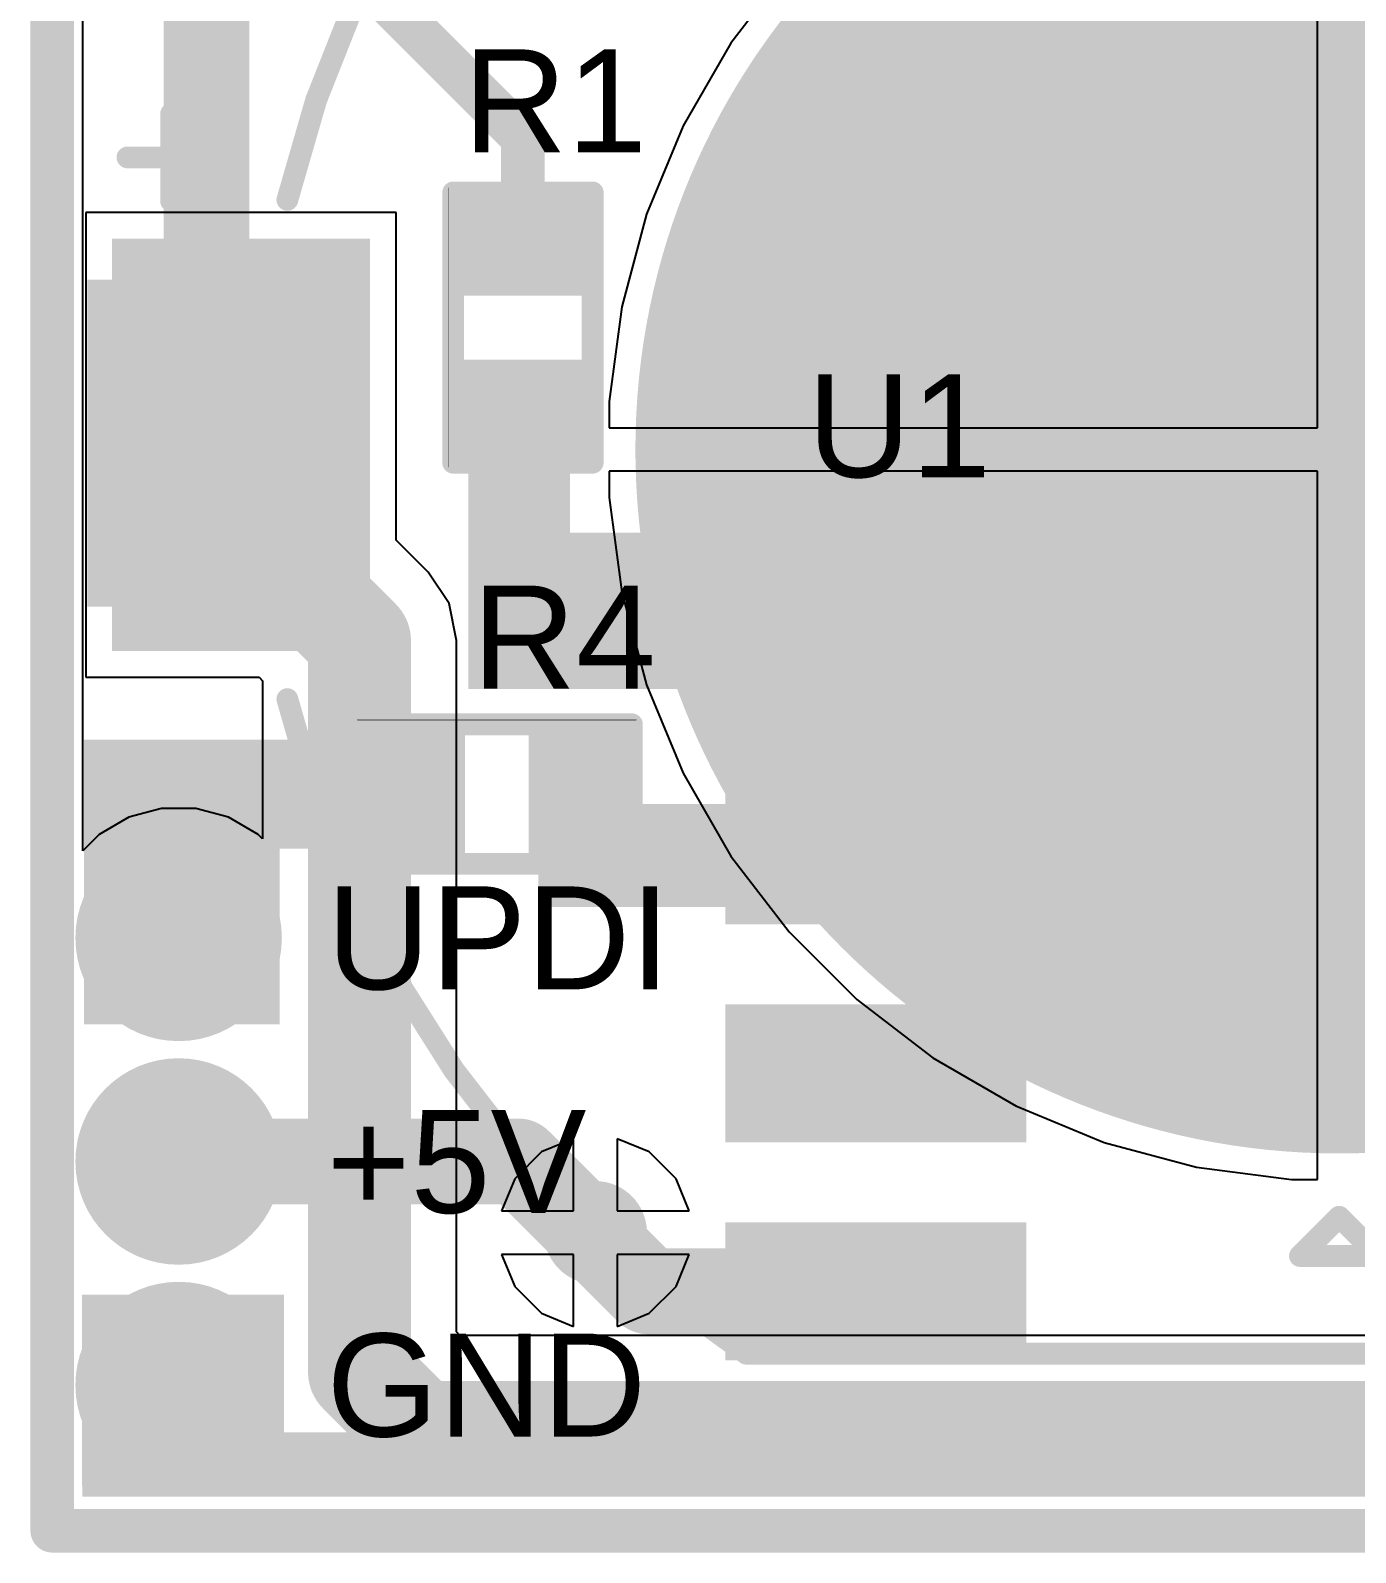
# Model space of a CAD drawing. Header units: inches. Extents: x -0.1 to 15.1, y -0.1 to 15.9.
# Drawn here: x -0.13 to 7.6, y -0.13 to 8.74 of the extents above; entities that cross this region are included whole.
import ezdxf

# ---------------------------------------------------------------- set-up
doc = ezdxf.new("R2010")
doc.units = ezdxf.units.IN
for name, color, linetype in [('Board Outline', 216, 'Continuous'), ('Bottom Layer', 5, 'Continuous'), ('Bottom Overlay', 54, 'Continuous'), ('Bottom Paste', 16, 'Continuous'), ('Bottom Solder', 6, 'Continuous'), ('Multi-Layer', 9, 'Continuous'), ('Pad Holes', 156, 'Continuous'), ('Top Layer', 1, 'Continuous'), ('Top Overlay', 2, 'Continuous'), ('Top Paste', 8, 'Continuous'), ('Top Solder', 216, 'Continuous'), ('Via Holes', 16, 'Continuous')]:
    doc.layers.add(name, color=color, linetype=linetype)
doc.styles.add('Arial', font='', dxfattribs={"height": 0.2})
doc.styles.get('Arial').set_extended_font_data('Arial')

# ---------------------------------------------------------------- blocks, each defined once
blk = doc.blocks.new('RD_CR1220_2_B_2')
at = {"layer": 'Bottom Layer'}
h = blk.add_hatch(color=5, dxfattribs=at)
edge = h.paths.add_edge_path()
edge.add_arc((0, 0), 4, 0, 360)
blk.add_hatch(color=5, dxfattribs=at).paths.add_polyline_path([(7.05, 1.0728), (7.05, -1.1272), (5.75, -1.1272), (5.75, 1.0728)])
at = {"layer": 'Bottom Paste'}
h = blk.add_hatch(color=16, dxfattribs=at)
edge = h.paths.add_edge_path()
edge.add_arc((0, 0), 4, 0, 360)
at = {"layer": 'Bottom Solder'}
h = blk.add_hatch(color=6, dxfattribs=at)
edge = h.paths.add_edge_path()
edge.add_arc((0, 0), 4.1016, 0, 360)
blk.add_hatch(color=6, dxfattribs=at).paths.add_polyline_path([(7.1516, 1.1744), (7.1516, -1.2288), (5.6484, -1.2288), (5.6484, 1.1744)])
at = {"layer": 'Multi-Layer'}
blk.add_hatch(color=9, dxfattribs=at).paths.add_polyline_path([(7.05, 1.0728), (7.05, -1.1272), (5.75, -1.1272), (5.75, 1.0728)])
at = {"layer": 'Pad Holes'}
blk.add_hatch(color=7, dxfattribs=at).paths.add_polyline_path([(6.7, 0.6228), (6.7, -0.6772), (6.1, -0.6772), (6.1, 0.6228)])
at = {"layer": 'Top Layer'}
blk.add_hatch(color=1, dxfattribs=at).paths.add_polyline_path([(7.05, 1.0728), (7.05, -1.1272), (5.75, -1.1272), (5.75, 1.0728)])
at = {"layer": 'Top Solder'}
blk.add_hatch(color=216, dxfattribs=at).paths.add_polyline_path([(7.1516, 1.1744), (7.1516, -1.2288), (5.6484, -1.2288), (5.6484, 1.1744)])
at = {"layer": 'Bottom Overlay'}
for points in [[(3.4544, 5.2685, 0.127, 0.127, 0), (-3.4544, 5.2685, 0.127, 0.127, 0)], [(3.4544, 5.2685, 0.127, 0.127, -0.191665), (6.1298, 1.4545, 0.127, 0.127, 0)], [(0.2286, 4.699, 0.127, 0.127, 0), (-0.2286, 4.699, 0.127, 0.127, 0)], [(0, 4.4704, 0.127, 0.127, 0), (-0.2286, 4.699, 0.127, 0.127, 0)], [(0.2286, 4.699, 0.127, 0.127, 0), (0, 4.4704, 0.127, 0.127, 0)], [(6.1298, -1.4545, 0.127, 0.127, -0.794411), (-6.1436, -1.3952, 0.127, 0.127, 0)], [(6.8072, -1.4478, 0.127, 0.127, 0), (6.8072, -1.9558, 0.127, 0.127, 0)], [(7.0612, -1.7018, 0.127, 0.127, 0), (6.5532, -1.7018, 0.127, 0.127, 0)]]:
    blk.add_lwpolyline(points, format="xyseb", dxfattribs=at)
for points in [[(3.4226, 5.2685, 0.0635, 0.0635, 1), (3.4861, 5.2685, 0.0635, 0.0635, 1)], [(3.4226, 5.2685, 0.0635, 0.0635, 1), (3.4861, 5.2685, 0.0635, 0.0635, 1)], [(0.1968, 4.699, 0.0635, 0.0635, 1), (0.2604, 4.699, 0.0635, 0.0635, 1)], [(0.1968, 4.699, 0.0635, 0.0635, 1), (0.2604, 4.699, 0.0635, 0.0635, 1)], [(-0.0318, 4.4704, 0.0635, 0.0635, 1), (0.0318, 4.4704, 0.0635, 0.0635, 1)], [(-0.0318, 4.4704, 0.0635, 0.0635, 1), (0.0318, 4.4704, 0.0635, 0.0635, 1)], [(6.098, 1.4545, 0.0635, 0.0635, 1), (6.1615, 1.4545, 0.0635, 0.0635, 1)], [(6.098, -1.4545, 0.0635, 0.0635, 1), (6.1615, -1.4545, 0.0635, 0.0635, 1)], [(6.7755, -1.4478, 0.0635, 0.0635, 1), (6.839, -1.4478, 0.0635, 0.0635, 1)], [(6.5215, -1.7018, 0.0635, 0.0635, 1), (6.585, -1.7018, 0.0635, 0.0635, 1)], [(7.0295, -1.7018, 0.0635, 0.0635, 1), (7.093, -1.7018, 0.0635, 0.0635, 1)], [(6.7755, -1.9558, 0.0635, 0.0635, 1), (6.839, -1.9558, 0.0635, 0.0635, 1)]]:
    blk.add_lwpolyline(points, format="xyseb", close=True, dxfattribs=at)
blk = doc.blocks.new('0_5___T____P___3')
at = {"layer": 'Bottom Layer'}
h = blk.add_hatch(color=5, dxfattribs=at)
edge = h.paths.add_edge_path()
edge.add_arc((0, 0), 0.5, 0, 360)
at = {"layer": 'Multi-Layer'}
h = blk.add_hatch(color=9, dxfattribs=at)
edge = h.paths.add_edge_path()
edge.add_arc((0, 0), 0.5, 0, 360)
at = {"layer": 'Pad Holes'}
h = blk.add_hatch(color=7, dxfattribs=at)
edge = h.paths.add_edge_path()
edge.add_arc((0, 0), 0.26, 0, 360)
at = {"layer": 'Top Layer'}
h = blk.add_hatch(color=1, dxfattribs=at)
edge = h.paths.add_edge_path()
edge.add_arc((0, 0), 0.5, 0, 360)
at = {"layer": 'Top Solder'}
h = blk.add_hatch(color=216, dxfattribs=at)
edge = h.paths.add_edge_path()
edge.add_arc((0, 0), 0.6016, 0, 360)
blk = doc.blocks.new('SOIC_8_0_154___3_90___W______5')
at = {"layer": 'Top Layer'}
for points in [[(-3.475, 1.605), (-3.475, 2.205), (-1.925, 2.205), (-1.925, 1.605)], [(1.925, 1.605), (1.925, 2.205), (3.475, 2.205), (3.475, 1.605)], [(-3.475, 0.335), (-3.475, 0.935), (-1.925, 0.935), (-1.925, 0.335)], [(1.925, 0.335), (1.925, 0.935), (3.475, 0.935), (3.475, 0.335)], [(-3.475, -0.935), (-3.475, -0.335), (-1.925, -0.335), (-1.925, -0.935)], [(1.925, -0.935), (1.925, -0.335), (3.475, -0.335), (3.475, -0.935)], [(-3.475, -2.205), (-3.475, -1.605), (-1.925, -1.605), (-1.925, -2.205)], [(1.925, -2.205), (1.925, -1.605), (3.475, -1.605), (3.475, -2.205)]]:
    blk.add_hatch(color=1, dxfattribs=at).paths.add_polyline_path(points)
at = {"layer": 'Top Overlay'}
blk.add_hatch(color=2, dxfattribs=at).paths.add_polyline_path([(-1.8382, 1.6256), (-1.4826, 1.6256), (-1.4826, 2.2098), (-1.8382, 2.2098)])
at = {"layer": 'Top Paste'}
for points in [[(-3.475, 1.605), (-3.475, 2.205), (-1.925, 2.205), (-1.925, 1.605)], [(1.925, 1.605), (1.925, 2.205), (3.475, 2.205), (3.475, 1.605)], [(-3.475, 0.335), (-3.475, 0.935), (-1.925, 0.935), (-1.925, 0.335)], [(1.925, 0.335), (1.925, 0.935), (3.475, 0.935), (3.475, 0.335)], [(-3.475, -0.935), (-3.475, -0.335), (-1.925, -0.335), (-1.925, -0.935)], [(1.925, -0.935), (1.925, -0.335), (3.475, -0.335), (3.475, -0.935)], [(-3.475, -2.205), (-3.475, -1.605), (-1.925, -1.605), (-1.925, -2.205)], [(1.925, -2.205), (1.925, -1.605), (3.475, -1.605), (3.475, -2.205)]]:
    blk.add_hatch(color=8, dxfattribs=at).paths.add_polyline_path(points)
at = {"layer": 'Top Solder'}
for points in [[(-3.5766, 1.5034), (-3.5766, 2.3066), (-1.8234, 2.3066), (-1.8234, 1.5034)], [(1.8234, 1.5034), (1.8234, 2.3066), (3.5766, 2.3066), (3.5766, 1.5034)], [(-3.5766, 0.2334), (-3.5766, 1.0366), (-1.8234, 1.0366), (-1.8234, 0.2334)], [(1.8234, 0.2334), (1.8234, 1.0366), (3.5766, 1.0366), (3.5766, 0.2334)], [(-3.5766, -1.0366), (-3.5766, -0.2334), (-1.8234, -0.2334), (-1.8234, -1.0366)], [(1.8234, -1.0366), (1.8234, -0.2334), (3.5766, -0.2334), (3.5766, -1.0366)], [(-3.5766, -2.3066), (-3.5766, -1.5034), (-1.8234, -1.5034), (-1.8234, -2.3066)], [(1.8234, -2.3066), (1.8234, -1.5034), (3.5766, -1.5034), (3.5766, -2.3066)]]:
    blk.add_hatch(color=216, dxfattribs=at).paths.add_polyline_path(points)
at = {"layer": 'Top Overlay'}
for points in [[(1.8034, 2.5146, 0.127, 0.127, 0), (-1.8288, 2.5146, 0.127, 0.127, 0)], [(-3.794, 2.0574, 0.127, 0.127, 0), (-3.794, 1.8034, 0.127, 0.127, 0)], [(-3.667, 1.9304, 0.127, 0.127, 0), (-3.794, 2.0574, 0.127, 0.127, 0)], [(-3.667, 1.9304, 0.127, 0.127, 0), (-3.794, 1.8034, 0.127, 0.127, 0)], [(1.8034, -2.5146, 0.127, 0.127, 0), (-1.8288, -2.5146, 0.127, 0.127, 0)]]:
    blk.add_lwpolyline(points, format="xyseb", dxfattribs=at)
for points in [[(-1.8605, 2.5146, 0.0635, 0.0635, 1), (-1.7971, 2.5146, 0.0635, 0.0635, 1)], [(1.7716, 2.5146, 0.0635, 0.0635, 1), (1.8352, 2.5146, 0.0635, 0.0635, 1)], [(-3.8258, 2.0574, 0.0635, 0.0635, 1), (-3.7623, 2.0574, 0.0635, 0.0635, 1)], [(-3.8258, 2.0574, 0.0635, 0.0635, 1), (-3.7623, 2.0574, 0.0635, 0.0635, 1)], [(-3.6988, 1.9304, 0.0635, 0.0635, 1), (-3.6353, 1.9304, 0.0635, 0.0635, 1)], [(-3.6988, 1.9304, 0.0635, 0.0635, 1), (-3.6353, 1.9304, 0.0635, 0.0635, 1)], [(-3.8258, 1.8034, 0.0635, 0.0635, 1), (-3.7623, 1.8034, 0.0635, 0.0635, 1)], [(-3.8258, 1.8034, 0.0635, 0.0635, 1), (-3.7623, 1.8034, 0.0635, 0.0635, 1)], [(-1.8605, -2.5146, 0.0635, 0.0635, 1), (-1.7971, -2.5146, 0.0635, 0.0635, 1)], [(1.7716, -2.5146, 0.0635, 0.0635, 1), (1.8352, -2.5146, 0.0635, 0.0635, 1)]]:
    blk.add_lwpolyline(points, format="xyseb", close=True, dxfattribs=at)
blk = doc.blocks.new('0_5___T____P___6')
at = {"layer": 'Bottom Layer'}
h = blk.add_hatch(color=5, dxfattribs=at)
edge = h.paths.add_edge_path()
edge.add_arc((0, -0.6105), 0.5, 0, 360)
at = {"layer": 'Multi-Layer'}
h = blk.add_hatch(color=9, dxfattribs=at)
edge = h.paths.add_edge_path()
edge.add_arc((0, -0.6105), 0.5, 0, 360)
at = {"layer": 'Pad Holes'}
h = blk.add_hatch(color=7, dxfattribs=at)
edge = h.paths.add_edge_path()
edge.add_arc((0, -0.6105), 0.26, 0, 360)
at = {"layer": 'Top Layer'}
h = blk.add_hatch(color=1, dxfattribs=at)
edge = h.paths.add_edge_path()
edge.add_arc((0, -0.6105), 0.5, 0, 360)
at = {"layer": 'Top Solder'}
h = blk.add_hatch(color=216, dxfattribs=at)
edge = h.paths.add_edge_path()
edge.add_arc((0, -0.6105), 0.6016, 0, 360)
blk = doc.blocks.new('0_5___T____P___7')
at = {"layer": 'Bottom Layer'}
h = blk.add_hatch(color=5, dxfattribs=at)
edge = h.paths.add_edge_path()
edge.add_arc((0, 0), 0.5, 0, 360)
at = {"layer": 'Multi-Layer'}
h = blk.add_hatch(color=9, dxfattribs=at)
edge = h.paths.add_edge_path()
edge.add_arc((0, 0), 0.5, 0, 360)
at = {"layer": 'Pad Holes'}
h = blk.add_hatch(color=7, dxfattribs=at)
edge = h.paths.add_edge_path()
edge.add_arc((0, 0), 0.26, 0, 360)
at = {"layer": 'Top Layer'}
h = blk.add_hatch(color=1, dxfattribs=at)
edge = h.paths.add_edge_path()
edge.add_arc((0, 0), 0.5, 0, 360)
at = {"layer": 'Top Solder'}
h = blk.add_hatch(color=216, dxfattribs=at)
edge = h.paths.add_edge_path()
edge.add_arc((0, 0), 0.6016, 0, 360)
blk = doc.blocks.new('TSA016A2518A_8')
at = {"layer": 'Top Layer'}
for points in [[(-2.6251, 1.425), (-1.5751, 1.425), (-1.5751, 0.725), (-2.6251, 0.725)], [(1.5751, 1.425), (2.6251, 1.425), (2.6251, 0.725), (1.5751, 0.725)], [(-2.6251, -0.725), (-1.5751, -0.725), (-1.5751, -1.425), (-2.6251, -1.425)], [(1.5751, -0.725), (2.6251, -0.725), (2.6251, -1.425), (1.5751, -1.425)]]:
    blk.add_hatch(color=1, dxfattribs=at).paths.add_polyline_path(points)
at = {"layer": 'Top Paste'}
for points in [[(-2.6251, 1.425), (-1.5751, 1.425), (-1.5751, 0.725), (-2.6251, 0.725)], [(1.5751, 1.425), (2.6251, 1.425), (2.6251, 0.725), (1.5751, 0.725)], [(-2.6251, -0.725), (-1.5751, -0.725), (-1.5751, -1.425), (-2.6251, -1.425)], [(1.5751, -0.725), (2.6251, -0.725), (2.6251, -1.425), (1.5751, -1.425)]]:
    blk.add_hatch(color=8, dxfattribs=at).paths.add_polyline_path(points)
at = {"layer": 'Top Solder'}
for points in [[(-2.6759, 1.4758), (-1.5243, 1.4758), (-1.5243, 0.6742), (-2.6759, 0.6742)], [(1.5243, 1.4758), (2.6759, 1.4758), (2.6759, 0.6742), (1.5243, 0.6742)], [(-2.6759, -0.6742), (-1.5243, -0.6742), (-1.5243, -1.4758), (-2.6759, -1.4758)], [(1.5243, -0.6742), (2.6759, -0.6742), (2.6759, -1.4758), (1.5243, -1.4758)]]:
    blk.add_hatch(color=216, dxfattribs=at).paths.add_polyline_path(points)
at = {"layer": 'Top Overlay'}
for points in [[(-2.06, 1.712, 0.127, 0.127, 0), (-1.3664, 1.712, 0.127, 0.127, 0)], [(-1.3664, 1.712, 0.127, 0.127, 0), (1.3664, 1.712, 0.127, 0.127, 0)], [(1.3664, 1.712, 0.127, 0.127, 0), (2.08, 1.712, 0.127, 0.127, 0)], [(-2.8956, 1.2192, 0.127, 0.127, 0), (-2.7686, 1.0922, 0.127, 0.127, 0)], [(-2.8956, 0.9652, 0.127, 0.127, 0), (-2.8956, 1.2192, 0.127, 0.127, 0)], [(-2.8956, 0.9652, 0.127, 0.127, 0), (-2.7686, 1.0922, 0.127, 0.127, 0)], [(-0.508, -1.0159, 0.127, 0.127, -1), (-0.508, 1.0161, 0.127, 0.127, 0)], [(-0.508, 1.0161, 0.127, 0.127, 0), (0.508, 1.0161, 0.127, 0.127, 0)], [(0.508, 1.0161, 0.127, 0.127, -1), (0.508, -1.0159, 0.127, 0.127, 0)], [(-2.1999, -0.5437, 0.127, 0.127, 0), (-2.1999, 0.5439, 0.127, 0.127, 0)], [(2.1999, -0.5437, 0.127, 0.127, 0), (2.1999, 0.5439, 0.127, 0.127, 0)], [(-0.508, -1.0159, 0.127, 0.127, 0), (0.508, -1.0159, 0.127, 0.127, 0)], [(-2.02, -1.6862, 0.127, 0.127, 0), (-1.3952, -1.6862, 0.127, 0.127, 0)], [(-1.3952, -1.6862, 0.127, 0.127, 0), (1.367, -1.6862, 0.127, 0.127, 0)], [(1.367, -1.6862, 0.127, 0.127, 0), (2.14, -1.6862, 0.127, 0.127, 0)]]:
    blk.add_lwpolyline(points, format="xyseb", dxfattribs=at)
for points in [[(-2.0917, 1.712, 0.0635, 0.0635, 1), (-2.0282, 1.712, 0.0635, 0.0635, 1)], [(-1.3982, 1.712, 0.0635, 0.0635, 1), (-1.3347, 1.712, 0.0635, 0.0635, 1)], [(-1.3982, 1.712, 0.0635, 0.0635, 1), (-1.3347, 1.712, 0.0635, 0.0635, 1)], [(1.3347, 1.712, 0.0635, 0.0635, 1), (1.3982, 1.712, 0.0635, 0.0635, 1)], [(1.3347, 1.712, 0.0635, 0.0635, 1), (1.3982, 1.712, 0.0635, 0.0635, 1)], [(2.0483, 1.712, 0.0635, 0.0635, 1), (2.1118, 1.712, 0.0635, 0.0635, 1)], [(-2.9274, 1.2192, 0.0635, 0.0635, 1), (-2.8638, 1.2192, 0.0635, 0.0635, 1)], [(-2.9274, 1.2192, 0.0635, 0.0635, 1), (-2.8638, 1.2192, 0.0635, 0.0635, 1)], [(-2.8003, 1.0922, 0.0635, 0.0635, 1), (-2.7369, 1.0922, 0.0635, 0.0635, 1)], [(-2.8003, 1.0922, 0.0635, 0.0635, 1), (-2.7369, 1.0922, 0.0635, 0.0635, 1)], [(-0.5398, 1.0161, 0.0635, 0.0635, 1), (-0.4763, 1.0161, 0.0635, 0.0635, 1)], [(-0.5398, 1.0161, 0.0635, 0.0635, 1), (-0.4763, 1.0161, 0.0635, 0.0635, 1)], [(0.4763, 1.0161, 0.0635, 0.0635, 1), (0.5398, 1.0161, 0.0635, 0.0635, 1)], [(0.4763, 1.0161, 0.0635, 0.0635, 1), (0.5398, 1.0161, 0.0635, 0.0635, 1)], [(-2.9274, 0.9652, 0.0635, 0.0635, 1), (-2.8638, 0.9652, 0.0635, 0.0635, 1)], [(-2.9274, 0.9652, 0.0635, 0.0635, 1), (-2.8638, 0.9652, 0.0635, 0.0635, 1)], [(-2.2316, 0.5439, 0.0635, 0.0635, 1), (-2.1681, 0.5439, 0.0635, 0.0635, 1)], [(2.1681, 0.5439, 0.0635, 0.0635, 1), (2.2316, 0.5439, 0.0635, 0.0635, 1)], [(-2.2316, -0.5437, 0.0635, 0.0635, 1), (-2.1681, -0.5437, 0.0635, 0.0635, 1)], [(2.1681, -0.5437, 0.0635, 0.0635, 1), (2.2316, -0.5437, 0.0635, 0.0635, 1)], [(-0.5398, -1.0159, 0.0635, 0.0635, 1), (-0.4763, -1.0159, 0.0635, 0.0635, 1)], [(-0.5398, -1.0159, 0.0635, 0.0635, 1), (-0.4763, -1.0159, 0.0635, 0.0635, 1)], [(0.4763, -1.0159, 0.0635, 0.0635, 1), (0.5398, -1.0159, 0.0635, 0.0635, 1)], [(0.4763, -1.0159, 0.0635, 0.0635, 1), (0.5398, -1.0159, 0.0635, 0.0635, 1)], [(-2.0517, -1.6862, 0.0635, 0.0635, 1), (-1.9882, -1.6862, 0.0635, 0.0635, 1)], [(-1.427, -1.6862, 0.0635, 0.0635, 1), (-1.3635, -1.6862, 0.0635, 0.0635, 1)], [(-1.427, -1.6862, 0.0635, 0.0635, 1), (-1.3635, -1.6862, 0.0635, 0.0635, 1)], [(1.3352, -1.6862, 0.0635, 0.0635, 1), (1.3987, -1.6862, 0.0635, 0.0635, 1)], [(1.3352, -1.6862, 0.0635, 0.0635, 1), (1.3987, -1.6862, 0.0635, 0.0635, 1)], [(2.1083, -1.6862, 0.0635, 0.0635, 1), (2.1718, -1.6862, 0.0635, 0.0635, 1)]]:
    blk.add_lwpolyline(points, format="xyseb", close=True, dxfattribs=at)
blk = doc.blocks.new('R___0402_9')
at = {"layer": 'Top Layer'}
for points in [[(-0.6985, -0.3175), (-0.6985, 0.3175), (-0.2413, 0.3175), (-0.2413, -0.3175)], [(0.2413, -0.3175), (0.2413, 0.3175), (0.6985, 0.3175), (0.6985, -0.3175)]]:
    blk.add_hatch(color=1, dxfattribs=at).paths.add_polyline_path(points)
at = {"layer": 'Top Paste'}
for points in [[(-0.6985, -0.3175), (-0.6985, 0.3175), (-0.2413, 0.3175), (-0.2413, -0.3175)], [(0.2413, -0.3175), (0.2413, 0.3175), (0.6985, 0.3175), (0.6985, -0.3175)]]:
    blk.add_hatch(color=8, dxfattribs=at).paths.add_polyline_path(points)
at = {"layer": 'Top Solder'}
for points in [[(-0.7535, -0.3725), (-0.7535, 0.3725), (-0.1863, 0.3725), (-0.1863, -0.3725)], [(0.1863, -0.3725), (0.1863, 0.3725), (0.7535, 0.3725), (0.7535, -0.3725)]]:
    blk.add_hatch(color=216, dxfattribs=at).paths.add_polyline_path(points)
at = {"layer": 'Top Overlay'}
for points in [[(0.7874, 0.4064, 0.127, 0.127, 0), (-0.7874, 0.4064, 0.127, 0.127, 0)], [(-0.7874, 0.4064, 0.127, 0.127, 0), (-0.7874, -0.4064, 0.127, 0.127, 0)], [(0.7874, 0.4064, 0.127, 0.127, 0), (0.7874, -0.4064, 0.127, 0.127, 0)], [(0.7874, -0.4064, 0.127, 0.127, 0), (-0.7874, -0.4064, 0.127, 0.127, 0)], [(0.8128, -0.4318, 0.00323, 0.00323, 0), (-0.8128, -0.4318, 0.00323, 0.00323, 0)]]:
    blk.add_lwpolyline(points, format="xyseb", dxfattribs=at)
for points in [[(-0.8191, 0.4064, 0.0635, 0.0635, 1), (-0.7556, 0.4064, 0.0635, 0.0635, 1)], [(-0.8191, 0.4064, 0.0635, 0.0635, 1), (-0.7556, 0.4064, 0.0635, 0.0635, 1)], [(0.7556, 0.4064, 0.0635, 0.0635, 1), (0.8191, 0.4064, 0.0635, 0.0635, 1)], [(0.7556, 0.4064, 0.0635, 0.0635, 1), (0.8191, 0.4064, 0.0635, 0.0635, 1)], [(-0.8191, -0.4064, 0.0635, 0.0635, 1), (-0.7556, -0.4064, 0.0635, 0.0635, 1)], [(-0.8191, -0.4064, 0.0635, 0.0635, 1), (-0.7556, -0.4064, 0.0635, 0.0635, 1)], [(0.7556, -0.4064, 0.0635, 0.0635, 1), (0.8191, -0.4064, 0.0635, 0.0635, 1)], [(0.7556, -0.4064, 0.0635, 0.0635, 1), (0.8191, -0.4064, 0.0635, 0.0635, 1)], [(-0.8136, -0.4318, 0.00161, 0.00161, 1), (-0.812, -0.4318, 0.00161, 0.00161, 1)], [(0.812, -0.4318, 0.00161, 0.00161, 1), (0.8136, -0.4318, 0.00161, 0.00161, 1)]]:
    blk.add_lwpolyline(points, format="xyseb", close=True, dxfattribs=at)
blk = doc.blocks.new('R___0402_12')
at = {"layer": 'Top Layer'}
for points in [[(-0.6985, -0.3175), (-0.6985, 0.3175), (-0.2413, 0.3175), (-0.2413, -0.3175)], [(0.2413, -0.3175), (0.2413, 0.3175), (0.6985, 0.3175), (0.6985, -0.3175)]]:
    blk.add_hatch(color=1, dxfattribs=at).paths.add_polyline_path(points)
at = {"layer": 'Top Paste'}
for points in [[(-0.6985, -0.3175), (-0.6985, 0.3175), (-0.2413, 0.3175), (-0.2413, -0.3175)], [(0.2413, -0.3175), (0.2413, 0.3175), (0.6985, 0.3175), (0.6985, -0.3175)]]:
    blk.add_hatch(color=8, dxfattribs=at).paths.add_polyline_path(points)
at = {"layer": 'Top Solder'}
for points in [[(-0.7535, -0.3725), (-0.7535, 0.3725), (-0.1863, 0.3725), (-0.1863, -0.3725)], [(0.1863, -0.3725), (0.1863, 0.3725), (0.7535, 0.3725), (0.7535, -0.3725)]]:
    blk.add_hatch(color=216, dxfattribs=at).paths.add_polyline_path(points)
at = {"layer": 'Top Overlay'}
for points in [[(-0.7874, -0.4064, 0.127, 0.127, 0), (-0.7874, 0.4064, 0.127, 0.127, 0)], [(0.7874, 0.4064, 0.127, 0.127, 0), (-0.7874, 0.4064, 0.127, 0.127, 0)], [(0.7874, -0.4064, 0.127, 0.127, 0), (0.7874, 0.4064, 0.127, 0.127, 0)], [(0.7874, -0.4064, 0.127, 0.127, 0), (-0.7874, -0.4064, 0.127, 0.127, 0)], [(0.8128, -0.4318, 0.00323, 0.00323, 0), (-0.8128, -0.4318, 0.00323, 0.00323, 0)]]:
    blk.add_lwpolyline(points, format="xyseb", dxfattribs=at)
for points in [[(-0.8191, 0.4064, 0.0635, 0.0635, 1), (-0.7556, 0.4064, 0.0635, 0.0635, 1)], [(-0.8191, 0.4064, 0.0635, 0.0635, 1), (-0.7556, 0.4064, 0.0635, 0.0635, 1)], [(0.7556, 0.4064, 0.0635, 0.0635, 1), (0.8191, 0.4064, 0.0635, 0.0635, 1)], [(0.7556, 0.4064, 0.0635, 0.0635, 1), (0.8191, 0.4064, 0.0635, 0.0635, 1)], [(-0.8191, -0.4064, 0.0635, 0.0635, 1), (-0.7556, -0.4064, 0.0635, 0.0635, 1)], [(-0.8191, -0.4064, 0.0635, 0.0635, 1), (-0.7556, -0.4064, 0.0635, 0.0635, 1)], [(0.7556, -0.4064, 0.0635, 0.0635, 1), (0.8191, -0.4064, 0.0635, 0.0635, 1)], [(0.7556, -0.4064, 0.0635, 0.0635, 1), (0.8191, -0.4064, 0.0635, 0.0635, 1)], [(-0.8136, -0.4318, 0.00161, 0.00161, 1), (-0.812, -0.4318, 0.00161, 0.00161, 1)], [(0.812, -0.4318, 0.00161, 0.00161, 1), (0.8136, -0.4318, 0.00161, 0.00161, 1)]]:
    blk.add_lwpolyline(points, format="xyseb", close=True, dxfattribs=at)

msp = doc.modelspace()

# ---------------------------------------------------------------- hatches: boundary and pattern name
at = {"layer": 'Bottom Layer'}
h = msp.add_hatch(color=5, dxfattribs=at)
edge = h.paths.add_edge_path()
edge.add_arc((6.1027, 7.425), 0.3, 0, 360)
h = msp.add_hatch(color=5, dxfattribs=at)
edge = h.paths.add_edge_path()
edge.add_arc((3.1656, 1.7373), 0.3, 0, 360)
at = {"layer": 'Bottom Solder'}
h = msp.add_hatch(color=6, dxfattribs=at)
edge = h.paths.add_edge_path()
edge.add_arc((6.1027, 7.425), 0.32, 0, 360)
at = {"layer": 'Top Layer'}
for points in [[(0.6494, 5.8154), (1.1494, 5.8154), (1.1494, 10.8316), (0.6494, 10.8316)], [(4.8749, 7.075), (10.1251, 7.075), (10.1251, 7.775), (4.8749, 7.775)], [(0.2051, 5.3836), (1.823, 5.3836), (1.823, 7.2898), (0.2051, 7.2898)], [(2.4257, 5.1042), (3.0183, 5.1042), (3.0183, 6.7691), (2.4257, 6.7691)], [(2.4257, 4.905), (5.575, 4.905), (5.575, 5.8146), (2.4257, 5.8146)], [(0.1852, 2.9509), (1.3253, 2.9509), (1.3253, 4.6101), (0.1852, 4.6101)], [(0.1852, 3.9742), (2.3495, 3.9742), (2.3495, 4.6101), (0.1852, 4.6101)], [(2.8321, 3.635), (3.2893, 3.635), (3.2893, 4.6101), (2.8321, 4.6101)], [(2.8321, 3.635), (5.575, 3.635), (5.575, 4.235), (2.8321, 4.235)], [(3.4739, 3.635), (5.575, 3.635), (5.575, 4.235), (3.4739, 4.235)], [(0.1732, 0.2604), (1.3508, 0.2604), (1.3508, 1.3763), (0.1732, 1.3763)], [(0.1761, 0.1986), (12.4333, 0.1986), (12.4333, 0.5731), (0.1761, 0.5731)]]:
    msp.add_hatch(color=1, dxfattribs=at).paths.add_polyline_path(points)
h = msp.add_hatch(color=1, dxfattribs=at)
edge = h.paths.add_edge_path()
edge.add_arc((6.1027, 7.425), 0.3, 0, 360)
h = msp.add_hatch(color=1, dxfattribs=at)
edge = h.paths.add_edge_path()
edge.add_arc((3.1656, 1.7373), 0.3, 0, 360)
at = {"layer": 'Top Solder'}
h = msp.add_hatch(color=216, dxfattribs=at)
edge = h.paths.add_edge_path()
edge.add_arc((6.1027, 7.425), 0.32, 0, 360)
at = {"layer": 'Via Holes'}
h = msp.add_hatch(color=7, dxfattribs=at)
edge = h.paths.add_edge_path()
edge.add_arc((6.1027, 7.425), 0.15, 0, 360)
h = msp.add_hatch(color=7, dxfattribs=at)
edge = h.paths.add_edge_path()
edge.add_arc((3.1656, 1.7373), 0.15, 0, 360)

# ---------------------------------------------------------------- linework, layer by layer
at = {"layer": 'Board Outline'}
for points in [[(0, 0, 0.254, 0.254, 0), (0, 15, 0.254, 0.254, 0)], [(0, 0, 0.254, 0.254, 0), (15, 0, 0.254, 0.254, 0)]]:
    msp.add_lwpolyline(points, format="xyseb", dxfattribs=at)
msp.add_lwpolyline([(-0.0635, 0, 0.127, 0.127, 1), (0.0635, 0, 0.127, 0.127, 1)], format="xyseb", close=True, dxfattribs=at)
msp.add_lwpolyline([(-0.0635, 0, 0.127, 0.127, 1), (0.0635, 0, 0.127, 0.127, 1)], format="xyseb", close=True, dxfattribs=at)
at = {"layer": 'Bottom Layer'}
for p, q in [((0.1778, 3.9619), (0.1778, 14.732)), ((7.373, 6.427), (7.373, 10.554)), ((4.2948, 9.1109), (3.9553, 8.6685)), ((3.9553, 8.6685), (3.6765, 8.1855)), ((3.6765, 8.1855), (3.4631, 7.6703)), ((2.004, 7.6812), (0.196, 7.6812)), ((0.196, 7.6812), (0.196, 4.9732)), ((2.004, 5.772), (2.004, 7.6812)), ((3.4631, 7.6703), (3.3188, 7.1317)), ((3.3188, 7.1317), (3.246, 6.5788)), ((3.246, 6.5788), (3.246, 6.427)), ((3.246, 6.427), (7.373, 6.427)), ((7.373, 6.173), (3.246, 6.173)), ((3.246, 6.173), (3.246, 6.0212)), ((7.373, 2.046), (7.373, 6.173)), ((3.246, 6.0212), (3.3188, 5.4683)), ((2.19, 5.586), (2.004, 5.772)), ((2.3125, 5.4027), (2.19, 5.586)), ((3.3188, 5.4683), (3.4631, 4.9297)), ((2.3555, 5.1866), (2.3125, 5.4027)), ((2.3555, 1.1585), (2.3555, 5.1866)), ((2.3555, 5.1866), (2.3555, 5.1866)), ((0.196, 4.9732), (1.2052, 4.9732)), ((1.2052, 4.9732), (1.2257, 4.9526)), ((1.2257, 4.9526), (1.2257, 4.0316)), ((3.4631, 4.9297), (3.6765, 4.4145)), ((3.6765, 4.4145), (3.9553, 3.9315)), ((0.6373, 4.2084), (0.4456, 4.157)), ((0.8359, 4.2084), (0.6373, 4.2084)), ((1.0276, 4.157), (0.8359, 4.2084)), ((0.4456, 4.157), (0.2736, 4.0577)), ((1.1996, 4.0577), (1.0276, 4.157)), ((0.2736, 4.0577), (0.1778, 3.9619)), ((1.2257, 4.0316), (1.1996, 4.0577)), ((3.9553, 3.9315), (4.2948, 3.4891)), ((4.2948, 3.4891), (4.6891, 3.0948)), ((4.6891, 3.0948), (5.1315, 2.7553)), ((5.1315, 2.7553), (5.6145, 2.4765)), ((5.6145, 2.4765), (6.1297, 2.2631)), ((3.0386, 2.2843), (2.8518, 2.2069)), ((3.0386, 1.8643), (3.0386, 2.2843)), ((3.4794, 2.2069), (3.2926, 2.2843)), ((3.2926, 2.2843), (3.2926, 1.8643)), ((6.1297, 2.2631), (6.6683, 2.1188)), ((2.8518, 2.2069), (2.696, 2.0511)), ((3.6353, 2.0511), (3.4794, 2.2069)), ((2.696, 2.0511), (2.6186, 1.8643)), ((3.7127, 1.8643), (3.6353, 2.0511)), ((6.6683, 2.1188), (7.2212, 2.046)), ((7.2212, 2.046), (7.373, 2.046)), ((2.6186, 1.8643), (3.0386, 1.8643)), ((3.2926, 1.8643), (3.7127, 1.8643)), ((3.0386, 1.6103), (2.6186, 1.6103)), ((2.6186, 1.6103), (2.696, 1.4234)), ((3.0386, 1.1902), (3.0386, 1.6103)), ((3.7127, 1.6103), (3.2926, 1.6103)), ((3.2926, 1.6103), (3.2926, 1.1902)), ((3.6353, 1.4234), (3.7127, 1.6103)), ((2.696, 1.4234), (2.8518, 1.2676)), ((3.4794, 1.2676), (3.6353, 1.4234)), ((2.8518, 1.2676), (3.0386, 1.1902)), ((3.2926, 1.1902), (3.4794, 1.2676)), ((2.376, 1.1379), (2.3555, 1.1585)), ((12.7702, 1.1379), (2.376, 1.1379))]:
    msp.add_line(p, q, dxfattribs=at)
for points in [[(0.8999, 6.7728, 0.6, 0.6, 0), (0.8999, 6.8272, 0.6, 0.6, 0)], [(0.8999, 6.0772, 0.6, 0.6, 0), (0.8999, 6.3272, 0.6, 0.6, 0)], [(0.8999, 6.0772, 0.6, 0.6, 0), (1.7906, 5.1866, 0.6, 0.6, 0)], [(1.7906, 0.9246, 0.6, 0.6, 0), (1.7906, 5.1866, 0.6, 0.6, 0)], [(1.7906, 0.9246, 0.6, 0.6, 0), (2.1421, 0.5731, 0.6, 0.6, 0)], [(2.1421, 0.5731, 0.6, 0.6, 0), (13.0041, 0.5731, 0.6, 0.6, 0)]]:
    msp.add_lwpolyline(points, format="xyseb", dxfattribs=at)
for points in [[(0.75, 6.8272, 0.3, 0.3, 1), (1.0499, 6.8272, 0.3, 0.3, 1)], [(0.75, 6.7728, 0.3, 0.3, 1), (1.0499, 6.7728, 0.3, 0.3, 1)], [(0.75, 6.3272, 0.3, 0.3, 1), (1.0499, 6.3272, 0.3, 0.3, 1)], [(0.75, 6.0772, 0.3, 0.3, 1), (1.0499, 6.0772, 0.3, 0.3, 1)], [(0.75, 6.0772, 0.3, 0.3, 1), (1.0499, 6.0772, 0.3, 0.3, 1)], [(1.6406, 5.1866, 0.3, 0.3, 1), (1.9406, 5.1866, 0.3, 0.3, 1)], [(1.6406, 5.1866, 0.3, 0.3, 1), (1.9406, 5.1866, 0.3, 0.3, 1)], [(1.6406, 0.9246, 0.3, 0.3, 1), (1.9406, 0.9246, 0.3, 0.3, 1)], [(1.6406, 0.9246, 0.3, 0.3, 1), (1.9406, 0.9246, 0.3, 0.3, 1)], [(1.9921, 0.5731, 0.3, 0.3, 1), (2.2921, 0.5731, 0.3, 0.3, 1)], [(1.9921, 0.5731, 0.3, 0.3, 1), (2.2921, 0.5731, 0.3, 0.3, 1)]]:
    msp.add_lwpolyline(points, format="xyseb", close=True, dxfattribs=at)
at = {"layer": 'Top Layer'}
for points in [[(1.5684, 9.2901, 0.254, 0.254, 0), (2.7432, 8.1153, 0.254, 0.254, 0)], [(2.7432, 7.4803, 0.254, 0.254, 0), (2.7432, 8.1153, 0.254, 0.254, 0)], [(0.7366, 2.1516, 0.5, 0.5, 0), (2.7172, 2.1516, 0.5, 0.5, 0)], [(2.7172, 2.1516, 0.5, 0.5, 0), (3.4739, 1.395, 0.5, 0.5, 0)], [(3.4739, 1.395, 0.5, 0.5, 0), (4.8, 1.395, 0.5, 0.5, 0)]]:
    msp.add_lwpolyline(points, format="xyseb", dxfattribs=at)
for points in [[(2.6797, 8.1153, 0.127, 0.127, 1), (2.8067, 8.1153, 0.127, 0.127, 1)], [(2.6797, 8.1153, 0.127, 0.127, 1), (2.8067, 8.1153, 0.127, 0.127, 1)], [(2.6797, 7.4803, 0.127, 0.127, 1), (2.8067, 7.4803, 0.127, 0.127, 1)], [(0.6116, 2.1516, 0.25, 0.25, 1), (0.8616, 2.1516, 0.25, 0.25, 1)], [(2.5922, 2.1516, 0.25, 0.25, 1), (2.8422, 2.1516, 0.25, 0.25, 1)], [(2.5922, 2.1516, 0.25, 0.25, 1), (2.8422, 2.1516, 0.25, 0.25, 1)], [(3.3489, 1.395, 0.25, 0.25, 1), (3.5989, 1.395, 0.25, 0.25, 1)], [(3.3489, 1.395, 0.25, 0.25, 1), (3.5989, 1.395, 0.25, 0.25, 1)], [(4.675, 1.395, 0.25, 0.25, 1), (4.925, 1.395, 0.25, 0.25, 1)]]:
    msp.add_lwpolyline(points, format="xyseb", close=True, dxfattribs=at)

# ---------------------------------------------------------------- block references
for name, p, rotation in [('RD_CR1220_2_B_2', (7.5, 6.3), 180), ('R___0402_12', (2.7432, 7.0104), 270), ('SOIC_8_0_154___3_90___W______5', (7.5, 3.3), 180), ('R___0402_9', (2.5908, 4.2926), 180), ('0_5___T____P___3', (0.7366, 3.4544), 90), ('0_5___T____P___6', (0.1261, 2.1516), 90), ('0_5___T____P___7', (0.7366, 0.8489), 90)]:
    msp.add_blockref(name, p, dxfattribs=dict(rotation=rotation))
msp.add_blockref('TSA016A2518A_8', (7.5, 8.5))

# ---------------------------------------------------------------- texts
at = {"layer": 'Top Overlay', "style": 'Arial'}
for s, p in [('R1', (2.3941, 8.0313)), ('U1', (4.4001, 6.1386)), ('R4', (2.4466, 4.9071)), ('UPDI', (1.5986, 3.1545)), ('+5V', (1.5986, 1.8517)), ('GND', (1.5986, 0.549))]:
    msp.add_text(s, height=0.6, dxfattribs=at).set_placement(p)

doc.saveas('drawing.dxf')
